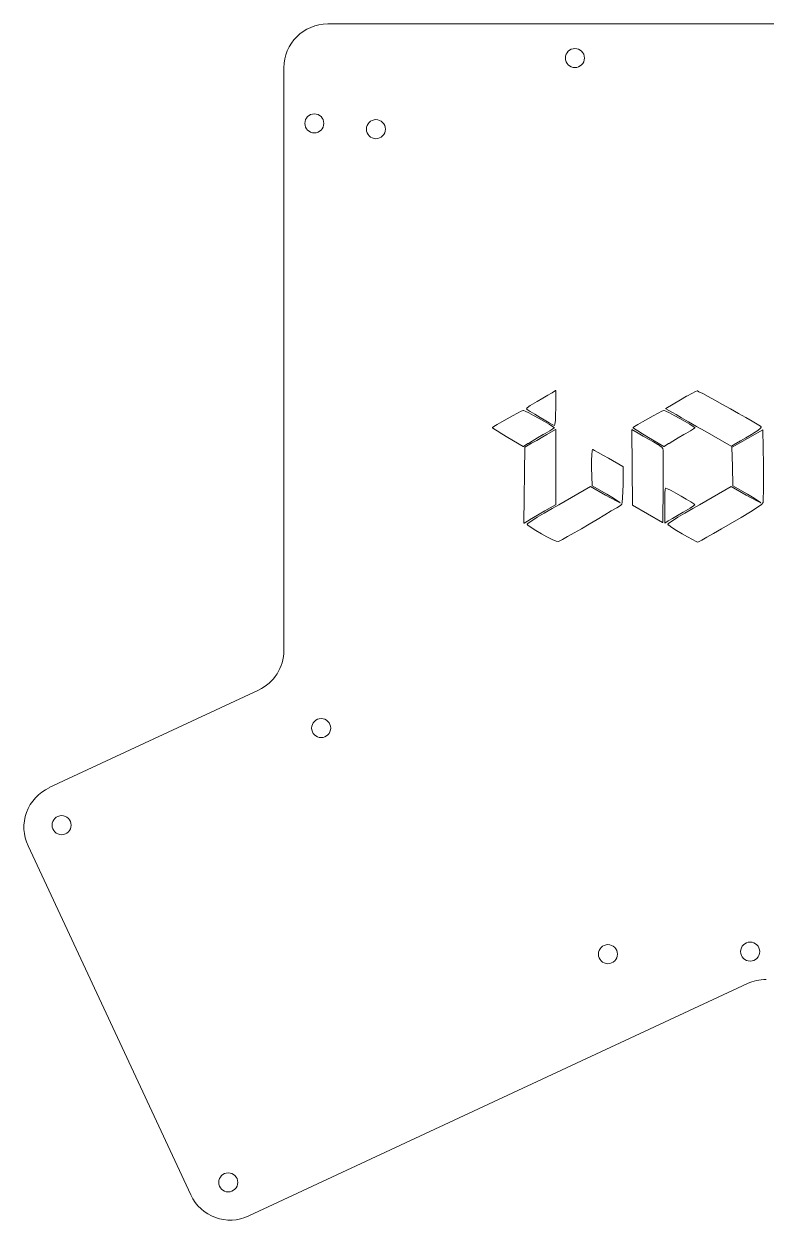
# Model space of a CAD drawing. Header units: millimetres. Extents: x 0 to 203, y 0 to 191.
# Drawn here: x 0 to 118.4, y 0 to 190.9 of the extents above; entities that cross this region are included whole.
import ezdxf

# ---------------------------------------------------------------- set-up
doc = ezdxf.new("R2010")
doc.units = ezdxf.units.MM
doc.layers.add('Cut', color=7, linetype='Continuous', lineweight=0, true_color=0xde3535)
doc.layers.add('Engraving', color=7, linetype='Continuous', lineweight=0, true_color=0x3866dc)

msp = doc.modelspace()

# ---------------------------------------------------------------- linework, layer by layer
at = {"layer": 'Cut', "lineweight": 0}
for p, q in [((52.03, 190.94), (87.94, 190.94)), ((87.94, 190.94), (157.82, 190.94)), ((48.49, 190.94), (52.03, 190.94)), ((41.49, 90.95), (41.49, 179.74)), ((4.04, 69.03), (37.45, 84.6)), ((26.62, 4.04), (0.66, 59.72)), ((115.49, 37.75), (35.92, 0.66))]:
    msp.add_line(p, q, dxfattribs=at)
at = {"layer": 'Cut'}
msp.add_line((41.49, 179.74), (41.49, 183.94), dxfattribs=at)
at = {"layer": 'Cut', "lineweight": 0}
for centre in [(87.94, 185.5), (46.35, 175.07), (56.18, 174.14), (47.44, 78.54), (6.02, 63.04), (93.21, 42.45), (115.91, 42.85), (32.61, 6.02)]:
    msp.add_circle(centre, 1.52, dxfattribs=at)
for centre, start, end in [((48.49, 183.94), 90, 180), ((34.49, 90.95), 294.9981, 360), ((7, 62.68), 114.9981, 204.9998), ((118.45, 31.41), 89.9999, 114.9954), ((32.96, 7), 204.9998, 294.9954)]:
    msp.add_arc(centre, 7, start, end, dxfattribs=at)
at = {"layer": 'Engraving', "linetype": 'Continuous'}
for p, q in [((83.62, 131.67), (84.19, 132)), ((84.19, 132), (84.3, 132.07)), ((84.3, 132.07), (84.84, 132.42)), ((84.84, 132.42), (84.84, 132.42)), ((84.84, 132.42), (84.84, 132.42)), ((84.84, 132.42), (84.85, 132.42)), ((84.85, 132.42), (84.85, 132.42)), ((84.85, 132.42), (84.86, 132.42)), ((84.85, 132.42), (84.85, 132.42)), ((84.85, 132.42), (84.85, 132.42)), ((84.85, 132.42), (84.85, 132.42)), ((84.85, 132.42), (84.85, 132.42)), ((84.85, 132.42), (84.85, 132.42)), ((84.85, 132.42), (84.85, 132.42)), ((84.86, 132.42), (84.86, 132.42)), ((84.86, 132.42), (84.86, 132.42)), ((84.86, 132.42), (84.86, 132.42)), ((84.86, 132.42), (84.87, 132.41)), ((84.87, 132.41), (84.87, 132.41)), ((84.87, 132.41), (84.87, 132.41)), ((84.87, 132.41), (84.87, 132.41)), ((84.87, 132.41), (84.87, 132.41)), ((84.87, 132.41), (84.87, 132.41)), ((84.87, 132.41), (84.87, 132.41)), ((84.87, 132.41), (84.87, 132.41)), ((84.87, 132.41), (84.87, 132.4)), ((84.87, 132.4), (84.87, 132.4)), ((84.87, 132.4), (84.87, 132.4)), ((84.87, 132.4), (84.87, 132.4)), ((84.87, 132.4), (84.87, 129.62)), ((105.78, 131.5), (106.6, 131.96)), ((106.6, 131.96), (107.2, 132.26)), ((106.6, 131.96), (106.6, 131.96)), ((106.6, 131.96), (106.6, 131.96)), ((107.2, 132.26), (107.46, 132.35)), ((107.2, 132.26), (107.2, 132.26)), ((107.2, 132.26), (107.2, 132.26)), ((107.46, 132.35), (107.46, 132.36)), ((107.46, 132.36), (107.47, 132.36)), ((107.46, 132.35), (107.46, 132.35)), ((107.46, 132.35), (107.46, 132.35)), ((107.47, 132.36), (107.47, 132.36)), ((107.47, 132.36), (107.47, 132.35)), ((107.47, 132.36), (107.47, 132.36)), ((107.47, 132.35), (107.47, 132.35)), ((107.47, 132.35), (107.47, 132.35)), ((107.47, 132.35), (107.48, 132.35)), ((107.48, 132.35), (107.73, 132.24)), ((107.73, 132.24), (107.73, 132.24)), ((107.73, 132.24), (107.74, 132.24)), ((107.74, 132.24), (108.34, 131.93)), ((108.34, 131.93), (108.34, 131.93)), ((108.34, 131.93), (108.34, 131.93)), ((108.34, 131.93), (109.21, 131.46)), ((80.33, 129.68), (80.8, 130.01)), ((80.8, 130.01), (81.52, 130.46)), ((80.8, 130.01), (80.8, 130.01)), ((80.8, 130.01), (80.8, 130.01)), ((81.52, 130.46), (81.92, 130.69)), ((81.52, 130.46), (81.52, 130.46)), ((81.52, 130.46), (81.52, 130.46)), ((81.92, 130.69), (82.82, 131.2)), ((81.92, 130.69), (81.92, 130.69)), ((81.92, 130.69), (81.92, 130.69)), ((82.82, 131.2), (83.62, 131.67)), ((102.46, 129.55), (104.81, 130.95)), ((104.81, 130.95), (105.77, 131.5)), ((104.81, 130.95), (104.81, 130.95)), ((104.81, 130.95), (104.81, 130.95)), ((105.77, 131.5), (105.77, 131.5)), ((105.77, 131.5), (105.78, 131.5)), ((109.21, 131.46), (109.21, 131.46)), ((109.21, 131.46), (109.21, 131.46)), ((109.21, 131.46), (110.29, 130.87)), ((110.29, 130.87), (110.29, 130.87)), ((110.29, 130.87), (110.29, 130.87)), ((110.29, 130.87), (111.5, 130.2)), ((111.5, 130.2), (111.5, 130.2)), ((111.5, 130.2), (111.5, 130.2)), ((111.5, 130.2), (112.77, 129.49)), ((77.11, 127.9), (77.98, 128.39)), ((77.98, 128.39), (78.77, 128.81)), ((77.98, 128.39), (77.98, 128.39)), ((77.98, 128.39), (77.98, 128.39)), ((78.77, 128.81), (79.37, 129.12)), ((78.77, 128.81), (78.77, 128.81)), ((78.77, 128.81), (78.77, 128.81)), ((79.37, 129.12), (79.69, 129.26)), ((79.37, 129.12), (79.37, 129.12)), ((79.37, 129.12), (79.37, 129.12)), ((79.69, 129.26), (79.7, 129.26)), ((79.7, 129.26), (79.7, 129.26)), ((79.7, 129.26), (79.71, 129.26)), ((79.71, 129.26), (79.72, 129.26)), ((79.72, 129.26), (79.72, 129.26)), ((79.72, 129.26), (79.72, 129.26)), ((79.72, 129.26), (79.73, 129.26)), ((79.72, 129.26), (79.72, 129.26)), ((79.72, 129.26), (79.72, 129.26)), ((79.73, 129.26), (80, 129.15)), ((80, 129.15), (80, 129.15)), ((80, 129.15), (80, 129.15)), ((80, 129.15), (80.57, 128.86)), ((80.19, 129.49), (80.19, 129.5)), ((80.19, 129.5), (80.19, 129.5)), ((80.19, 129.5), (80.19, 129.5)), ((80.19, 129.5), (80.19, 129.5)), ((80.19, 129.5), (80.2, 129.5)), ((80.19, 129.48), (80.19, 129.49)), ((80.19, 129.49), (80.19, 129.49)), ((80.19, 129.49), (80.19, 129.49)), ((80.19, 129.49), (80.19, 129.49)), ((80.19, 129.49), (80.19, 129.49)), ((80.19, 129.49), (80.19, 129.49)), ((80.2, 129.48), (80.19, 129.48)), ((80.19, 129.48), (80.19, 129.48)), ((80.2, 129.51), (80.33, 129.67)), ((80.2, 129.5), (80.2, 129.51)), ((80.32, 129.38), (80.2, 129.48)), ((80.2, 129.48), (80.2, 129.48)), ((80.2, 129.48), (80.2, 129.48)), ((80.2, 129.48), (80.2, 129.48)), ((80.2, 129.48), (80.2, 129.48)), ((80.33, 129.38), (80.32, 129.38)), ((80.32, 129.38), (80.32, 129.38)), ((80.33, 129.67), (80.33, 129.68)), ((80.33, 129.67), (80.33, 129.67)), ((80.79, 129.08), (80.33, 129.38)), ((80.57, 128.86), (80.57, 128.86)), ((80.57, 128.86), (80.57, 128.86)), ((80.57, 128.86), (81.34, 128.45)), ((80.8, 129.08), (80.79, 129.08)), ((81.52, 128.64), (80.8, 129.08)), ((80.8, 129.08), (80.8, 129.08)), ((81.34, 128.45), (81.34, 128.45)), ((81.34, 128.45), (81.34, 128.45)), ((81.34, 128.45), (82.21, 127.97)), ((82.4, 128.11), (81.52, 128.64)), ((81.52, 128.64), (81.52, 128.64)), ((81.52, 128.64), (81.52, 128.64)), ((82.21, 127.97), (82.21, 127.97)), ((82.21, 127.97), (82.21, 127.97)), ((82.21, 127.97), (83.07, 127.48)), ((83.01, 127.75), (82.4, 128.11)), ((82.4, 128.11), (82.4, 128.11)), ((82.4, 128.11), (82.4, 128.11)), ((84.86, 128.54), (84.82, 127.66)), ((84.87, 129.62), (84.86, 128.54)), ((84.86, 128.54), (84.86, 128.54)), ((84.86, 128.54), (84.86, 128.54)), ((84.87, 129.62), (84.87, 129.62)), ((84.87, 129.62), (84.87, 129.62)), ((99.56, 127.9), (100.43, 128.39)), ((100.43, 128.39), (101.22, 128.81)), ((100.43, 128.39), (100.43, 128.39)), ((100.43, 128.39), (100.43, 128.39)), ((101.22, 128.81), (101.82, 129.12)), ((101.22, 128.81), (101.22, 128.81)), ((101.22, 128.81), (101.22, 128.81)), ((101.82, 129.12), (101.82, 129.12)), ((101.82, 129.12), (101.83, 129.12)), ((101.83, 129.12), (102.14, 129.26)), ((102.14, 129.26), (102.15, 129.26)), ((102.15, 129.26), (102.15, 129.26)), ((102.15, 129.26), (102.17, 129.26)), ((102.17, 129.26), (102.17, 129.26)), ((102.17, 129.26), (102.17, 129.26)), ((102.17, 129.26), (102.17, 129.26)), ((102.17, 129.26), (102.45, 129.15)), ((102.17, 129.26), (102.17, 129.26)), ((102.17, 129.26), (102.17, 129.26)), ((102.17, 129.26), (102.17, 129.26)), ((102.44, 129.53), (102.45, 129.54)), ((102.45, 129.53), (102.44, 129.53)), ((102.44, 129.53), (102.44, 129.53)), ((102.44, 129.53), (102.44, 129.53)), ((102.45, 129.54), (102.45, 129.55)), ((102.45, 129.55), (102.45, 129.55)), ((102.45, 129.55), (102.45, 129.55)), ((102.45, 129.55), (102.45, 129.55)), ((102.45, 129.55), (102.46, 129.55)), ((102.45, 129.54), (102.45, 129.54)), ((102.45, 129.54), (102.45, 129.54)), ((102.45, 129.54), (102.45, 129.54)), ((102.45, 129.54), (102.45, 129.54)), ((102.45, 129.52), (102.45, 129.53)), ((102.46, 129.51), (102.45, 129.52)), ((102.45, 129.52), (102.45, 129.52)), ((102.45, 129.52), (102.45, 129.52)), ((102.45, 129.52), (102.45, 129.52)), ((102.45, 129.52), (102.45, 129.52)), ((102.45, 129.52), (102.45, 129.52)), ((102.45, 129.52), (102.45, 129.52)), ((102.45, 129.52), (102.45, 129.52)), ((102.45, 129.15), (102.45, 129.15)), ((102.45, 129.15), (102.45, 129.15)), ((102.45, 129.15), (103.02, 128.86)), ((103.5, 128.91), (102.46, 129.51)), ((103.02, 128.86), (103.02, 128.86)), ((103.02, 128.86), (103.02, 128.86)), ((103.02, 128.86), (103.79, 128.45)), ((103.52, 128.89), (103.5, 128.91)), ((103.5, 128.91), (103.5, 128.91)), ((104.08, 128.57), (103.52, 128.89)), ((103.52, 128.89), (103.52, 128.89)), ((103.52, 128.89), (103.52, 128.89)), ((103.79, 128.45), (103.79, 128.45)), ((103.79, 128.45), (103.79, 128.45)), ((103.79, 128.45), (104.66, 127.97)), ((104.97, 128.06), (104.08, 128.57)), ((104.08, 128.57), (104.08, 128.57)), ((104.08, 128.57), (104.08, 128.57)), ((104.66, 127.97), (104.66, 127.97)), ((104.66, 127.97), (104.66, 127.97)), ((104.66, 127.97), (105.52, 127.48)), ((106.09, 127.42), (104.97, 128.06)), ((104.97, 128.06), (104.97, 128.06)), ((104.97, 128.06), (104.97, 128.06)), ((112.77, 129.49), (112.77, 129.49)), ((112.77, 129.49), (112.77, 129.49)), ((112.77, 129.49), (114.03, 128.77)), ((114.03, 128.77), (114.03, 128.77)), ((114.03, 128.77), (114.03, 128.77)), ((114.03, 128.77), (115.2, 128.1)), ((115.2, 128.1), (115.2, 128.1)), ((115.2, 128.1), (115.2, 128.1)), ((115.2, 128.1), (116.23, 127.51)), ((74.8, 126.49), (74.8, 126.5)), ((74.8, 126.5), (74.8, 126.5)), ((74.8, 126.5), (74.81, 126.5)), ((74.8, 126.48), (74.8, 126.49)), ((74.8, 126.49), (74.8, 126.49)), ((74.8, 126.49), (74.8, 126.49)), ((74.8, 126.49), (74.8, 126.49)), ((74.8, 126.49), (74.8, 126.49)), ((74.8, 126.49), (74.8, 126.49)), ((74.8, 126.49), (74.8, 126.49)), ((74.8, 126.47), (74.8, 126.48)), ((74.8, 126.48), (74.8, 126.48)), ((74.8, 126.48), (74.8, 126.48)), ((74.8, 126.48), (74.8, 126.48)), ((74.8, 126.48), (74.8, 126.48)), ((74.81, 126.47), (74.8, 126.47)), ((74.8, 126.47), (74.8, 126.47)), ((74.8, 126.47), (74.8, 126.47)), ((74.8, 126.47), (74.8, 126.47)), ((74.8, 126.47), (74.8, 126.47)), ((74.81, 126.5), (75, 126.66)), ((74.81, 126.5), (74.81, 126.5)), ((74.99, 126.32), (74.81, 126.47)), ((74.81, 126.47), (74.81, 126.47)), ((75, 126.32), (74.99, 126.32)), ((75, 126.66), (75.52, 126.98)), ((75, 126.66), (75, 126.66)), ((75, 126.66), (75, 126.66)), ((75.52, 125.98), (75, 126.32)), ((75, 126.32), (75, 126.32)), ((75.52, 126.98), (76.25, 127.41)), ((75.52, 126.98), (75.52, 126.98)), ((75.52, 126.98), (75.52, 126.98)), ((76.25, 127.41), (77.11, 127.9)), ((76.25, 127.41), (76.25, 127.41)), ((76.25, 127.41), (76.25, 127.41)), ((77.11, 127.9), (77.11, 127.9)), ((77.11, 127.9), (77.11, 127.9)), ((83.81, 127.29), (83.01, 127.75)), ((83.01, 127.75), (83.01, 127.75)), ((83.01, 127.75), (83.01, 127.75)), ((83.07, 127.48), (83.07, 127.48)), ((83.07, 127.48), (83.07, 127.48)), ((83.07, 127.48), (83.83, 127.03)), ((83.47, 125.41), (84.84, 126.19)), ((84.39, 126.97), (83.81, 127.29)), ((83.81, 127.29), (83.81, 127.29)), ((83.81, 127.29), (83.81, 127.29)), ((83.83, 127.03), (83.83, 127.03)), ((83.83, 127.03), (83.83, 127.03)), ((83.83, 127.03), (84.38, 126.69)), ((84.43, 126.32), (83.92, 125.99)), ((84.38, 126.69), (84.38, 126.69)), ((84.38, 126.69), (84.38, 126.69)), ((84.38, 126.69), (84.62, 126.51)), ((84.66, 126.85), (84.39, 126.97)), ((84.39, 126.97), (84.39, 126.97)), ((84.39, 126.97), (84.39, 126.97)), ((84.44, 126.32), (84.43, 126.32)), ((84.63, 126.47), (84.44, 126.32)), ((84.44, 126.32), (84.44, 126.32)), ((84.62, 126.51), (84.62, 126.51)), ((84.62, 126.51), (84.63, 126.51)), ((84.63, 126.51), (84.63, 126.51)), ((84.63, 126.51), (84.63, 126.51)), ((84.63, 126.51), (84.63, 126.51)), ((84.63, 126.51), (84.63, 126.51)), ((84.63, 126.51), (84.63, 126.5)), ((84.63, 126.5), (84.63, 126.49)), ((84.63, 126.49), (84.63, 126.49)), ((84.63, 126.49), (84.63, 126.49)), ((84.63, 126.49), (84.63, 126.49)), ((84.63, 126.49), (84.63, 126.49)), ((84.63, 126.49), (84.63, 126.48)), ((84.63, 126.48), (84.63, 126.48)), ((84.63, 126.48), (84.63, 126.48)), ((84.63, 126.48), (84.63, 126.48)), ((84.63, 126.48), (84.63, 126.48)), ((84.63, 126.48), (84.63, 126.48)), ((84.63, 126.48), (84.63, 126.48)), ((84.63, 126.48), (84.63, 126.47)), ((84.63, 126.47), (84.63, 126.47)), ((84.67, 126.85), (84.66, 126.85)), ((84.68, 126.85), (84.67, 126.85)), ((84.67, 126.85), (84.67, 126.85)), ((84.67, 126.85), (84.67, 126.85)), ((84.67, 126.85), (84.67, 126.85)), ((84.67, 126.85), (84.67, 126.85)), ((84.69, 126.86), (84.68, 126.85)), ((84.68, 126.85), (84.68, 126.85)), ((84.68, 126.85), (84.68, 126.85)), ((84.68, 126.85), (84.68, 126.85)), ((84.68, 126.85), (84.68, 126.85)), ((84.68, 126.85), (84.68, 126.85)), ((84.68, 126.85), (84.68, 126.85)), ((84.68, 126.85), (84.68, 126.85)), ((84.76, 127.06), (84.69, 126.86)), ((84.69, 126.86), (84.69, 126.86)), ((84.69, 126.86), (84.69, 126.86)), ((84.69, 126.86), (84.69, 126.86)), ((84.69, 126.86), (84.69, 126.86)), ((84.82, 127.65), (84.76, 127.07)), ((84.76, 127.07), (84.76, 127.07)), ((84.76, 127.07), (84.76, 127.06)), ((84.82, 127.66), (84.82, 127.66)), ((84.82, 127.66), (84.82, 127.65)), ((84.84, 126.19), (84.85, 126.19)), ((84.85, 126.19), (84.85, 126.19)), ((84.85, 126.19), (84.85, 126.19)), ((84.85, 126.19), (84.85, 126.19)), ((84.85, 126.19), (84.85, 126.19)), ((84.85, 126.19), (84.85, 126.19)), ((84.85, 126.19), (84.85, 126.19)), ((84.85, 126.19), (84.85, 126.19)), ((84.85, 126.19), (84.86, 126.19)), ((84.86, 126.19), (84.86, 126.19)), ((84.86, 126.19), (84.86, 126.19)), ((84.86, 126.19), (84.86, 126.19)), ((84.86, 126.19), (84.87, 126.18)), ((84.87, 126.18), (84.87, 126.18)), ((84.87, 126.18), (84.87, 126.18)), ((84.87, 126.18), (84.87, 126.18)), ((84.87, 126.18), (84.87, 126.18)), ((84.87, 126.18), (84.87, 126.18)), ((84.87, 126.18), (84.87, 126.18)), ((84.87, 126.18), (84.87, 126.18)), ((84.87, 126.18), (84.87, 126.17)), ((84.87, 126.17), (84.87, 126.17)), ((84.87, 126.17), (84.87, 114.21)), ((97, 126.18), (97, 126.19)), ((97, 126.19), (97, 126.19)), ((97, 126.19), (97, 126.19)), ((97, 126.19), (97, 126.19)), ((97, 126.19), (97.01, 126.19)), ((97.13, 114.14), (97, 126.18)), ((97, 126.18), (97, 126.18)), ((97, 126.18), (97, 126.18)), ((97.01, 126.19), (97.01, 126.2)), ((97.01, 126.2), (97.01, 126.2)), ((97.01, 126.2), (97.01, 126.2)), ((97.01, 126.2), (97.01, 126.2)), ((97.01, 126.2), (97.02, 126.2)), ((97.02, 126.2), (97.02, 126.2)), ((97.02, 126.2), (97.02, 126.2)), ((97.02, 126.2), (97.02, 126.2)), ((97.02, 126.2), (97.02, 126.2)), ((97.02, 126.2), (97.02, 126.2)), ((97.02, 126.2), (97.02, 126.2)), ((97.02, 126.2), (97.02, 126.2)), ((97.02, 126.2), (97.03, 126.2)), ((97.03, 126.2), (97.03, 126.2)), ((97.03, 126.2), (97.03, 126.2)), ((97.03, 126.2), (97.04, 126.2)), ((97.03, 126.2), (97.03, 126.2)), ((97.04, 126.2), (97.04, 126.2)), ((97.04, 126.2), (97.04, 126.2)), ((97.04, 126.2), (98.05, 125.61)), ((97.25, 126.49), (97.26, 126.5)), ((97.25, 126.48), (97.25, 126.49)), ((97.25, 126.49), (97.25, 126.49)), ((97.25, 126.49), (97.25, 126.49)), ((97.25, 126.49), (97.25, 126.49)), ((97.25, 126.49), (97.25, 126.49)), ((97.25, 126.49), (97.25, 126.49)), ((97.25, 126.49), (97.25, 126.49)), ((97.25, 126.47), (97.25, 126.48)), ((97.25, 126.48), (97.25, 126.48)), ((97.25, 126.48), (97.25, 126.48)), ((97.25, 126.48), (97.25, 126.48)), ((97.25, 126.48), (97.25, 126.48)), ((97.26, 126.47), (97.25, 126.47)), ((97.25, 126.47), (97.25, 126.47)), ((97.25, 126.47), (97.25, 126.47)), ((97.26, 126.5), (97.45, 126.66)), ((97.26, 126.5), (97.26, 126.5)), ((97.26, 126.5), (97.26, 126.5)), ((97.26, 126.5), (97.26, 126.5)), ((97.45, 126.32), (97.26, 126.47)), ((97.26, 126.47), (97.26, 126.47)), ((97.26, 126.47), (97.26, 126.47)), ((97.26, 126.47), (97.26, 126.47)), ((97.45, 126.66), (97.46, 126.66)), ((97.97, 125.98), (97.45, 126.32)), ((97.45, 126.32), (97.45, 126.32)), ((97.45, 126.32), (97.45, 126.32)), ((97.46, 126.66), (97.97, 126.98)), ((97.46, 126.66), (97.46, 126.66)), ((97.97, 126.98), (98.7, 127.41)), ((97.97, 126.98), (97.97, 126.98)), ((97.97, 126.98), (97.97, 126.98)), ((98.7, 127.41), (99.56, 127.9)), ((98.7, 127.41), (98.7, 127.41)), ((98.7, 127.41), (98.7, 127.41)), ((99.56, 127.9), (99.56, 127.9)), ((99.56, 127.9), (99.56, 127.9)), ((105.52, 127.48), (105.52, 127.48)), ((105.52, 127.48), (105.52, 127.48)), ((105.52, 127.48), (106.28, 127.03)), ((107.37, 126.68), (106.09, 127.42)), ((106.09, 127.42), (106.09, 127.42)), ((106.09, 127.42), (106.09, 127.42)), ((106.28, 127.03), (106.28, 127.03)), ((106.28, 127.03), (106.28, 127.03)), ((106.28, 127.03), (106.83, 126.69)), ((106.88, 126.32), (106.37, 125.99)), ((106.83, 126.69), (106.83, 126.69)), ((106.83, 126.69), (106.83, 126.69)), ((106.83, 126.69), (107.07, 126.51)), ((106.89, 126.32), (106.88, 126.32)), ((106.88, 126.32), (106.88, 126.32)), ((107.08, 126.47), (106.89, 126.32)), ((107.07, 126.51), (107.07, 126.51)), ((107.07, 126.51), (107.08, 126.51)), ((107.08, 126.51), (107.08, 126.51)), ((107.08, 126.51), (107.08, 126.51)), ((107.08, 126.51), (107.08, 126.51)), ((107.08, 126.51), (107.08, 126.51)), ((107.08, 126.51), (107.08, 126.5)), ((107.08, 126.5), (107.08, 126.49)), ((107.08, 126.49), (107.09, 126.49)), ((107.09, 126.48), (107.08, 126.48)), ((107.08, 126.48), (107.08, 126.48)), ((107.08, 126.48), (107.08, 126.48)), ((107.08, 126.48), (107.08, 126.48)), ((107.08, 126.48), (107.08, 126.47)), ((107.08, 126.47), (107.08, 126.47)), ((107.09, 126.49), (107.09, 126.49)), ((107.09, 126.49), (107.09, 126.49)), ((107.09, 126.49), (107.09, 126.49)), ((107.09, 126.49), (107.09, 126.48)), ((107.09, 126.48), (107.09, 126.48)), ((107.09, 126.48), (107.09, 126.48)), ((108.72, 125.91), (107.37, 126.68)), ((107.37, 126.68), (107.37, 126.68)), ((115.47, 124.77), (117.92, 126.13)), ((116.23, 127.51), (116.23, 127.51)), ((116.23, 127.51), (116.23, 127.51)), ((116.23, 127.51), (117.03, 127.03)), ((117.14, 126.04), (116.45, 125.59)), ((117.03, 127.03), (117.03, 127.03)), ((117.03, 127.03), (117.03, 127.03)), ((117.03, 127.03), (117.54, 126.71)), ((117.57, 126.39), (117.14, 126.04)), ((117.14, 126.04), (117.14, 126.04)), ((117.14, 126.04), (117.14, 126.04)), ((117.54, 126.71), (117.54, 126.71)), ((117.54, 126.71), (117.54, 126.71)), ((117.54, 126.71), (117.67, 126.62)), ((117.58, 126.4), (117.57, 126.39)), ((117.57, 126.39), (117.57, 126.39)), ((117.57, 126.39), (117.57, 126.39)), ((117.67, 126.59), (117.58, 126.4)), ((117.58, 126.4), (117.58, 126.4)), ((117.58, 126.4), (117.58, 126.4)), ((117.58, 126.4), (117.58, 126.4)), ((117.67, 126.62), (117.67, 126.62)), ((117.67, 126.62), (117.67, 126.62)), ((117.67, 126.62), (117.67, 126.61)), ((117.67, 126.61), (117.67, 126.61)), ((117.67, 126.61), (117.67, 126.61)), ((117.67, 126.61), (117.67, 126.61)), ((117.67, 126.61), (117.68, 126.61)), ((117.68, 126.59), (117.67, 126.59)), ((117.67, 126.59), (117.67, 126.59)), ((117.67, 126.59), (117.67, 126.59)), ((117.68, 126.61), (117.68, 126.6)), ((117.68, 126.6), (117.68, 126.6)), ((117.68, 126.6), (117.68, 126.6)), ((117.68, 126.6), (117.68, 126.6)), ((117.68, 126.6), (117.68, 126.6)), ((117.68, 126.6), (117.68, 126.6)), ((117.68, 126.6), (117.68, 126.6)), ((117.68, 126.6), (117.68, 126.59)), ((117.92, 126.13), (117.92, 126.13)), ((117.92, 126.13), (117.93, 126.13)), ((117.93, 126.13), (117.94, 126.13)), ((117.93, 126.13), (117.93, 126.13)), ((117.93, 126.13), (117.93, 126.13)), ((117.93, 126.13), (117.93, 126.13)), ((117.94, 126.13), (117.94, 126.13)), ((117.94, 126.13), (117.94, 126.13)), ((117.94, 126.13), (117.94, 126.13)), ((117.94, 126.13), (117.94, 126.13)), ((117.94, 126.13), (117.94, 126.13)), ((117.94, 126.13), (117.94, 126.13)), ((117.94, 126.13), (117.94, 126.13)), ((117.94, 126.13), (117.95, 126.13)), ((117.95, 126.13), (117.95, 126.13)), ((117.95, 126.13), (117.95, 126.13)), ((117.95, 126.13), (117.95, 126.12)), ((117.95, 126.12), (117.95, 126.12)), ((117.95, 126.12), (117.95, 126.12)), ((117.95, 126.12), (117.95, 126.12)), ((117.95, 126.12), (117.95, 126.12)), ((117.95, 126.12), (117.95, 126.11)), ((117.95, 126.11), (118.02, 120.57)), ((76.3, 125.5), (75.52, 125.98)), ((75.52, 125.98), (75.52, 125.98)), ((75.52, 125.98), (75.52, 125.98)), ((77.25, 124.94), (76.3, 125.5)), ((76.3, 125.5), (76.3, 125.5)), ((76.3, 125.5), (76.3, 125.5)), ((79.69, 123.51), (77.25, 124.94)), ((77.25, 124.94), (77.25, 124.94)), ((77.25, 124.94), (77.25, 124.94)), ((81.13, 124.36), (80.52, 123.99)), ((81.02, 124), (81.84, 124.47)), ((81.98, 124.85), (81.13, 124.36)), ((81.84, 124.47), (82.81, 125.03)), ((81.84, 124.47), (81.84, 124.47)), ((81.84, 124.47), (81.84, 124.47)), ((82.89, 125.38), (81.98, 124.85)), ((81.98, 124.85), (81.98, 124.85)), ((82.81, 125.03), (83.47, 125.41)), ((82.81, 125.03), (82.81, 125.03)), ((82.81, 125.03), (82.81, 125.03)), ((83.19, 125.55), (82.89, 125.38)), ((82.89, 125.38), (82.89, 125.38)), ((82.89, 125.38), (82.89, 125.38)), ((83.92, 125.99), (83.19, 125.55)), ((83.19, 125.55), (83.19, 125.55)), ((83.19, 125.55), (83.19, 125.55)), ((83.47, 125.41), (83.47, 125.41)), ((83.47, 125.41), (83.47, 125.41)), ((83.92, 125.99), (83.92, 125.99)), ((83.92, 125.99), (83.92, 125.99)), ((98.75, 125.5), (97.97, 125.98)), ((97.97, 125.98), (97.97, 125.98)), ((97.97, 125.98), (97.97, 125.98)), ((98.05, 125.61), (98.84, 125.16)), ((99.7, 124.94), (98.75, 125.5)), ((98.75, 125.5), (98.75, 125.5)), ((98.75, 125.5), (98.75, 125.5)), ((98.84, 125.16), (99.79, 124.62)), ((102.14, 123.51), (99.7, 124.94)), ((99.7, 124.94), (99.7, 124.94)), ((99.7, 124.94), (99.7, 124.94)), ((99.79, 124.62), (99.79, 124.62)), ((99.79, 124.62), (100.47, 124.24)), ((100.47, 124.24), (100.47, 124.24)), ((100.47, 124.24), (100.47, 124.24)), ((100.47, 124.24), (101.19, 123.8)), ((103.59, 124.36), (102.97, 123.99)), ((104.43, 124.85), (103.59, 124.36)), ((105.34, 125.38), (104.43, 124.85)), ((104.43, 124.85), (104.43, 124.85)), ((105.64, 125.55), (105.34, 125.38)), ((105.34, 125.38), (105.34, 125.38)), ((105.34, 125.38), (105.34, 125.38)), ((106.37, 125.99), (105.64, 125.55)), ((105.64, 125.55), (105.64, 125.55)), ((105.64, 125.55), (105.64, 125.55)), ((106.37, 125.99), (106.37, 125.99)), ((106.37, 125.99), (106.37, 125.99)), ((112.9, 123.52), (108.72, 125.91)), ((108.72, 125.91), (108.72, 125.91)), ((113.02, 123.4), (115.47, 124.77)), ((114.36, 124.37), (113.73, 124.01)), ((115.2, 124.86), (114.36, 124.37)), ((114.36, 124.37), (114.36, 124.37)), ((116.12, 125.39), (115.2, 124.86)), ((115.2, 124.86), (115.2, 124.86)), ((115.47, 124.77), (115.47, 124.77)), ((116.44, 125.59), (116.12, 125.39)), ((116.12, 125.39), (116.12, 125.39)), ((116.12, 125.39), (116.12, 125.39)), ((116.45, 125.59), (116.44, 125.59)), ((116.44, 125.59), (116.44, 125.59)), ((79.7, 123.51), (79.69, 123.51)), ((79.69, 123.51), (79.69, 123.51)), ((79.69, 123.51), (79.69, 123.51)), ((79.69, 123.51), (79.69, 123.51)), ((79.69, 123.51), (79.69, 123.51)), ((79.69, 123.51), (79.69, 123.51)), ((79.69, 123.51), (79.69, 123.51)), ((79.71, 123.51), (79.7, 123.51)), ((79.7, 123.51), (79.7, 123.51)), ((79.7, 123.51), (79.7, 123.51)), ((79.7, 123.51), (79.7, 123.51)), ((79.7, 123.51), (79.7, 123.51)), ((80.43, 123.95), (79.71, 123.51)), ((79.71, 123.51), (79.71, 123.51)), ((79.71, 123.51), (79.71, 123.51)), ((79.81, 111.28), (79.93, 123.35)), ((79.93, 123.35), (79.93, 123.36)), ((79.93, 123.36), (79.94, 123.36)), ((79.94, 123.36), (79.94, 123.37)), ((79.94, 123.37), (79.94, 123.37)), ((79.94, 123.37), (79.94, 123.37)), ((79.94, 123.37), (79.94, 123.37)), ((79.94, 123.37), (79.95, 123.37)), ((79.94, 123.36), (79.94, 123.36)), ((79.94, 123.36), (79.94, 123.36)), ((79.94, 123.36), (79.94, 123.36)), ((79.95, 123.37), (81.02, 124)), ((80.52, 123.99), (80.43, 123.95)), ((81.02, 124), (81.02, 124)), ((81.02, 124), (81.02, 124)), ((90.63, 122.16), (90.67, 122.77)), ((90.67, 122.78), (90.74, 123)), ((90.67, 122.77), (90.67, 122.78)), ((90.67, 122.77), (90.67, 122.77)), ((90.74, 123), (90.74, 123.01)), ((90.74, 123.01), (90.74, 123.01)), ((90.74, 123.01), (90.75, 123.01)), ((90.74, 123), (90.74, 123)), ((90.74, 123), (90.74, 123)), ((90.74, 123), (90.74, 123)), ((90.75, 123.01), (90.75, 123.01)), ((90.75, 123.01), (90.75, 123.01)), ((90.75, 123.01), (90.75, 123.01)), ((90.75, 123.01), (90.75, 123.01)), ((90.75, 123.01), (90.76, 123.01)), ((90.76, 123.01), (90.76, 123.01)), ((90.76, 123.01), (90.76, 123.01)), ((90.76, 123.01), (90.76, 123.01)), ((90.76, 123.01), (90.76, 123.01)), ((90.76, 123.01), (90.77, 123.01)), ((90.77, 123.01), (90.77, 123.01)), ((90.77, 123.01), (90.77, 123.01)), ((90.77, 123.01), (90.77, 123.01)), ((90.77, 123.01), (90.78, 123.01)), ((90.77, 123.01), (90.77, 123.01)), ((90.78, 123.01), (91.06, 122.87)), ((91.06, 122.87), (91.06, 122.86)), ((91.06, 122.86), (91.06, 122.86)), ((91.06, 122.86), (91.65, 122.53)), ((91.65, 122.53), (91.66, 122.53)), ((91.66, 122.53), (91.66, 122.53)), ((91.66, 122.53), (92.48, 122.07)), ((101.19, 123.8), (101.19, 123.8)), ((101.19, 123.8), (101.2, 123.8)), ((101.2, 123.8), (101.73, 123.42)), ((101.73, 123.42), (101.74, 123.42)), ((101.74, 123.42), (101.74, 123.42)), ((101.74, 123.42), (101.97, 123.18)), ((101.97, 123.18), (101.97, 123.18)), ((101.97, 123.18), (101.97, 123.18)), ((101.97, 123.18), (101.97, 123.18)), ((101.97, 123.18), (101.97, 123.18)), ((101.97, 123.18), (101.97, 123.17)), ((101.97, 123.17), (101.97, 123.17)), ((101.97, 123.17), (102, 122.87)), ((102, 122.87), (102, 122.86)), ((102, 122.86), (102, 122.86)), ((102, 122.86), (102.02, 122.15)), ((102.15, 123.51), (102.14, 123.51)), ((102.14, 123.51), (102.14, 123.51)), ((102.14, 123.51), (102.14, 123.51)), ((102.14, 123.51), (102.14, 123.51)), ((102.14, 123.51), (102.14, 123.51)), ((102.14, 123.51), (102.14, 123.51)), ((102.14, 123.51), (102.14, 123.51)), ((102.16, 123.51), (102.15, 123.51)), ((102.15, 123.51), (102.15, 123.51)), ((102.15, 123.51), (102.15, 123.51)), ((102.15, 123.51), (102.15, 123.51)), ((102.88, 123.95), (102.16, 123.51)), ((102.16, 123.51), (102.16, 123.51)), ((102.16, 123.51), (102.16, 123.51)), ((102.16, 123.51), (102.16, 123.51)), ((102.97, 123.99), (102.88, 123.95)), ((112.91, 123.52), (112.9, 123.52)), ((112.9, 123.52), (112.9, 123.52)), ((112.9, 123.52), (112.9, 123.52)), ((112.9, 123.52), (112.9, 123.52)), ((112.92, 123.52), (112.91, 123.52)), ((112.91, 123.52), (112.91, 123.52)), ((112.91, 123.52), (112.91, 123.52)), ((112.91, 123.52), (112.91, 123.52)), ((112.91, 123.52), (112.91, 123.52)), ((112.91, 123.52), (112.91, 123.52)), ((112.91, 123.52), (112.91, 123.52)), ((113.64, 123.95), (112.92, 123.52)), ((112.92, 123.52), (112.92, 123.52)), ((112.92, 123.52), (112.92, 123.52)), ((112.92, 123.52), (112.92, 123.52)), ((113.01, 123.39), (113.01, 123.4)), ((113.01, 123.4), (113.02, 123.4)), ((113.07, 120.31), (113.01, 123.39)), ((113.01, 123.39), (113.01, 123.39)), ((113.01, 123.39), (113.01, 123.39)), ((113.01, 123.39), (113.01, 123.39)), ((113.01, 123.39), (113.01, 123.39)), ((113.01, 123.39), (113.01, 123.39)), ((113.01, 123.39), (113.01, 123.39)), ((113.02, 123.4), (113.02, 123.4)), ((113.02, 123.4), (113.02, 123.4)), ((113.02, 123.4), (113.02, 123.4)), ((113.02, 123.4), (113.02, 123.4)), ((113.02, 123.4), (113.02, 123.4)), ((113.02, 123.4), (113.02, 123.4)), ((113.73, 124.01), (113.64, 123.95)), ((90.6, 121.26), (90.63, 122.16)), ((90.61, 120.15), (90.6, 121.26)), ((90.6, 121.26), (90.6, 121.26)), ((90.6, 121.26), (90.6, 121.26)), ((90.63, 122.16), (90.63, 122.16)), ((90.63, 122.16), (90.63, 122.16)), ((92.48, 122.07), (92.48, 122.07)), ((92.48, 122.07), (92.48, 122.07)), ((92.48, 122.07), (93.3, 121.61)), ((93.3, 121.61), (93.3, 121.61)), ((93.3, 121.61), (93.3, 121.61)), ((93.3, 121.61), (95.61, 120.3)), ((95.61, 120.3), (95.61, 120.3)), ((95.61, 120.3), (95.61, 120.3)), ((95.61, 120.3), (95.61, 120.3)), ((95.61, 120.3), (95.61, 120.3)), ((95.61, 120.3), (95.61, 120.3)), ((95.61, 120.3), (95.61, 120.3)), ((95.61, 120.3), (95.62, 120.29)), ((102.02, 122.15), (102.02, 122.15)), ((102.02, 122.15), (102.02, 122.15)), ((102.02, 122.15), (102.03, 121.1)), ((102.03, 121.1), (102.03, 121.1)), ((102.03, 121.1), (102.03, 121.1)), ((102.03, 121.1), (102.03, 119.77)), ((113.13, 117.24), (113.07, 120.31)), ((118.02, 120.57), (118.02, 120.57)), ((118.02, 120.57), (118.02, 120.57)), ((118.02, 120.57), (118.03, 118.97)), ((90.68, 117.24), (90.61, 120.15)), ((90.61, 120.15), (90.61, 120.15)), ((90.61, 120.15), (90.61, 120.15)), ((95.62, 120.29), (95.62, 120.29)), ((95.62, 120.29), (95.62, 120.29)), ((95.62, 120.29), (95.62, 120.29)), ((95.62, 120.29), (95.62, 120.29)), ((95.62, 120.29), (95.62, 120.28)), ((95.62, 120.28), (95.62, 120.28)), ((95.62, 120.28), (95.62, 120.28)), ((95.62, 120.28), (95.62, 117.42)), ((102.03, 119.77), (102.03, 119.77)), ((102.03, 119.77), (102.03, 119.77)), ((102.03, 119.77), (102.03, 118.25)), ((118.03, 118.97), (118.03, 118.97)), ((118.03, 118.97), (118.03, 118.97)), ((118.03, 118.97), (118.04, 117.5)), ((85.35, 114.2), (90.41, 117.09)), ((90.41, 117.09), (90.41, 117.09)), ((90.41, 117.09), (90.41, 117.09)), ((90.41, 117.09), (90.41, 117.09)), ((90.41, 117.09), (90.41, 117.09)), ((90.41, 117.09), (90.41, 117.09)), ((90.41, 117.09), (90.42, 117.09)), ((90.42, 117.09), (90.42, 117.09)), ((90.42, 117.09), (90.42, 117.09)), ((90.42, 117.09), (90.42, 117.09)), ((90.42, 117.09), (90.43, 117.09)), ((90.43, 117.09), (92.8, 115.74)), ((90.68, 117.23), (90.68, 117.24)), ((90.69, 117.23), (90.68, 117.23)), ((90.69, 117.22), (90.69, 117.23)), ((90.69, 117.23), (90.69, 117.23)), ((90.69, 117.23), (90.69, 117.23)), ((90.69, 117.23), (90.69, 117.23)), ((93.01, 115.89), (90.69, 117.22)), ((90.69, 117.22), (90.69, 117.22)), ((90.69, 117.22), (90.69, 117.22)), ((90.69, 117.22), (90.69, 117.22)), ((90.69, 117.22), (90.69, 117.22)), ((95.62, 117.42), (95.6, 116.28)), ((95.62, 117.42), (95.62, 117.42)), ((95.62, 117.42), (95.62, 117.42)), ((102.01, 117.14), (101.95, 111.38)), ((102.03, 118.25), (102.01, 117.14)), ((102.01, 117.14), (102.01, 117.14)), ((102.01, 117.14), (102.01, 117.14)), ((102.03, 118.25), (102.03, 118.25)), ((102.03, 118.25), (102.03, 118.25)), ((102.31, 116.02), (102.36, 116.61)), ((102.36, 116.62), (102.41, 116.82)), ((102.36, 116.61), (102.36, 116.62)), ((102.36, 116.62), (102.36, 116.62)), ((102.41, 116.83), (102.41, 116.84)), ((102.41, 116.84), (102.41, 116.84)), ((102.41, 116.84), (102.41, 116.84)), ((102.41, 116.84), (102.42, 116.84)), ((102.41, 116.82), (102.41, 116.83)), ((102.41, 116.83), (102.41, 116.83)), ((102.41, 116.83), (102.41, 116.83)), ((102.41, 116.83), (102.41, 116.83)), ((102.41, 116.83), (102.41, 116.83)), ((102.42, 116.84), (102.42, 116.84)), ((102.42, 116.84), (102.42, 116.84)), ((102.42, 116.84), (102.42, 116.84)), ((102.42, 116.84), (102.43, 116.84)), ((102.43, 116.84), (102.43, 116.84)), ((102.43, 116.84), (102.43, 116.84)), ((102.43, 116.84), (102.44, 116.84)), ((102.43, 116.84), (102.43, 116.84)), ((102.43, 116.84), (102.43, 116.84)), ((102.44, 116.84), (102.71, 116.73)), ((102.71, 116.73), (102.71, 116.73)), ((102.71, 116.73), (102.71, 116.73)), ((102.71, 116.73), (103.28, 116.44)), ((107.81, 114.2), (112.86, 117.09)), ((112.86, 117.09), (112.86, 117.09)), ((112.86, 117.09), (112.86, 117.09)), ((112.86, 117.09), (112.86, 117.09)), ((112.86, 117.09), (112.86, 117.09)), ((112.86, 117.09), (112.87, 117.09)), ((112.87, 117.09), (112.87, 117.09)), ((112.87, 117.09), (112.87, 117.09)), ((112.87, 117.09), (112.87, 117.09)), ((112.87, 117.09), (112.88, 117.09)), ((112.88, 117.09), (112.88, 117.09)), ((112.88, 117.09), (115.25, 115.74)), ((113.13, 117.23), (113.13, 117.24)), ((113.14, 117.23), (113.13, 117.23)), ((113.13, 117.23), (113.13, 117.23)), ((113.13, 117.23), (113.13, 117.23)), ((113.13, 117.23), (113.13, 117.23)), ((113.14, 117.22), (113.14, 117.23)), ((113.15, 117.22), (113.14, 117.22)), ((113.14, 117.22), (113.14, 117.22)), ((113.14, 117.22), (113.14, 117.22)), ((113.14, 117.22), (113.14, 117.22)), ((115.46, 115.89), (113.15, 117.22)), ((118.04, 117.5), (118.03, 116.25)), ((118.04, 117.5), (118.04, 117.5)), ((118.04, 117.5), (118.04, 117.5)), ((92.8, 115.74), (93.74, 115.22)), ((93.84, 115.4), (93.01, 115.89)), ((93.74, 115.22), (94.52, 114.81)), ((94.59, 114.94), (93.84, 115.4)), ((94.52, 114.81), (95.06, 114.56)), ((95.08, 114.61), (94.59, 114.94)), ((95.17, 114.52), (95.08, 114.61)), ((95.5, 114.6), (95.44, 114.28)), ((95.56, 115.31), (95.5, 114.61)), ((95.5, 114.61), (95.5, 114.6)), ((95.5, 114.6), (95.5, 114.6)), ((95.6, 116.28), (95.56, 115.31)), ((95.56, 115.31), (95.56, 115.31)), ((95.56, 115.31), (95.56, 115.31)), ((95.6, 116.28), (95.6, 116.28)), ((95.6, 116.28), (95.6, 116.28)), ((102.27, 114.04), (102.28, 115.13)), ((102.28, 115.13), (102.31, 116.02)), ((102.28, 115.13), (102.28, 115.13)), ((102.28, 115.13), (102.28, 115.13)), ((102.31, 116.02), (102.31, 116.02)), ((102.31, 116.02), (102.31, 116.02)), ((103.28, 116.44), (103.28, 116.44)), ((103.28, 116.44), (103.28, 116.44)), ((103.28, 116.44), (104.04, 116.02)), ((104.04, 116.02), (104.04, 116.02)), ((104.04, 116.02), (104.04, 116.02)), ((104.04, 116.02), (104.88, 115.55)), ((104.88, 115.55), (104.88, 115.55)), ((104.88, 115.55), (104.88, 115.55)), ((104.88, 115.55), (105.71, 115.07)), ((105.71, 115.07), (105.71, 115.07)), ((105.71, 115.07), (105.71, 115.07)), ((105.71, 115.07), (106.42, 114.64)), ((106.42, 114.64), (106.42, 114.64)), ((106.42, 114.64), (106.42, 114.64)), ((106.42, 114.64), (106.91, 114.33)), ((115.25, 115.74), (115.25, 115.74)), ((115.25, 115.74), (116.19, 115.22)), ((116.29, 115.4), (115.46, 115.89)), ((116.19, 115.22), (116.98, 114.81)), ((117.04, 114.94), (116.29, 115.4)), ((116.98, 114.81), (117.51, 114.56)), ((117.53, 114.61), (117.04, 114.94)), ((117.63, 114.52), (117.53, 114.61)), ((117.98, 114.69), (117.97, 114.55)), ((118.01, 115.29), (117.98, 114.69)), ((117.98, 114.69), (117.98, 114.69)), ((117.98, 114.69), (117.98, 114.69)), ((118.03, 116.25), (118.01, 115.29)), ((118.01, 115.29), (118.01, 115.29)), ((118.01, 115.29), (118.01, 115.29)), ((118.03, 116.25), (118.03, 116.25)), ((118.03, 116.25), (118.03, 116.25)), ((82.21, 112.66), (81.35, 112.16)), ((81.92, 112.18), (83.03, 112.84)), ((83.13, 113.2), (82.21, 112.66)), ((83.03, 112.84), (84.33, 113.6)), ((83.03, 112.84), (83.03, 112.84)), ((83.03, 112.84), (83.03, 112.84)), ((84.86, 114.19), (83.13, 113.2)), ((83.13, 113.2), (83.13, 113.2)), ((84.33, 113.6), (85.35, 114.2)), ((84.33, 113.6), (84.33, 113.6)), ((84.33, 113.6), (84.33, 113.6)), ((84.87, 114.2), (84.86, 114.2)), ((84.86, 114.2), (84.86, 114.19)), ((84.87, 114.21), (84.87, 114.2)), ((84.87, 114.21), (84.87, 114.21)), ((84.87, 114.2), (84.87, 114.2)), ((84.87, 114.2), (84.87, 114.2)), ((84.87, 114.2), (84.87, 114.2)), ((84.87, 114.2), (84.87, 114.2)), ((84.87, 114.2), (84.87, 114.2)), ((84.87, 114.2), (84.87, 114.2)), ((85.35, 114.2), (85.35, 114.2)), ((85.35, 114.2), (85.35, 114.2)), ((93.75, 113.2), (92.69, 112.56)), ((94.61, 113.72), (93.75, 113.2)), ((93.75, 113.2), (93.75, 113.2)), ((93.75, 113.2), (93.75, 113.2)), ((95.19, 114.09), (94.61, 113.72)), ((94.61, 113.72), (94.61, 113.72)), ((94.61, 113.72), (94.61, 113.72)), ((95.06, 114.56), (95.17, 114.52)), ((95.43, 114.27), (95.19, 114.09)), ((95.19, 114.09), (95.19, 114.09)), ((95.19, 114.09), (95.19, 114.09)), ((95.44, 114.28), (95.43, 114.27)), ((95.43, 114.27), (95.43, 114.27)), ((95.43, 114.27), (95.43, 114.27)), ((95.43, 114.27), (95.43, 114.27)), ((95.43, 114.27), (95.43, 114.27)), ((95.43, 114.27), (95.43, 114.27)), ((95.43, 114.27), (95.43, 114.27)), ((95.44, 114.28), (95.44, 114.28)), ((95.44, 114.28), (95.44, 114.28)), ((95.44, 114.28), (95.44, 114.28)), ((97.13, 114.13), (97.13, 114.14)), ((97.13, 114.14), (97.13, 114.14)), ((97.14, 114.13), (97.13, 114.13)), ((97.13, 114.13), (97.13, 114.13)), ((97.13, 114.13), (97.13, 114.13)), ((97.13, 114.13), (97.13, 114.13)), ((97.13, 114.13), (97.13, 114.13)), ((97.13, 114.13), (97.13, 114.13)), ((97.14, 114.12), (97.14, 114.13)), ((99.53, 112.74), (97.14, 114.12)), ((97.14, 114.12), (97.14, 114.12)), ((101.92, 111.36), (99.53, 112.74)), ((102.27, 111.27), (102.27, 114.04)), ((102.27, 114.04), (102.27, 114.04)), ((102.27, 114.04), (102.27, 114.04)), ((105.22, 112.98), (104.32, 112.47)), ((104.37, 112.18), (105.48, 112.84)), ((105.61, 113.21), (105.22, 112.98)), ((105.22, 112.98), (105.22, 112.98)), ((105.22, 112.98), (105.22, 112.98)), ((105.48, 112.84), (106.78, 113.6)), ((105.48, 112.84), (105.48, 112.84)), ((105.48, 112.84), (105.48, 112.84)), ((106.36, 113.66), (105.61, 113.21)), ((105.61, 113.21), (105.61, 113.21)), ((105.61, 113.21), (105.61, 113.21)), ((106.88, 113.99), (106.36, 113.66)), ((106.36, 113.66), (106.36, 113.66)), ((106.36, 113.66), (106.36, 113.66)), ((106.78, 113.6), (107.81, 114.2)), ((106.78, 113.6), (106.78, 113.6)), ((106.78, 113.6), (106.78, 113.6)), ((107.07, 114.16), (106.88, 114)), ((106.88, 114), (106.88, 113.99)), ((106.88, 113.99), (106.88, 113.99)), ((106.91, 114.33), (106.91, 114.33)), ((106.91, 114.33), (106.91, 114.33)), ((106.91, 114.33), (107.07, 114.2)), ((107.07, 114.2), (107.07, 114.19)), ((107.07, 114.19), (107.08, 114.19)), ((107.08, 114.17), (107.07, 114.17)), ((107.07, 114.17), (107.07, 114.16)), ((107.08, 114.19), (107.08, 114.19)), ((107.08, 114.19), (107.08, 114.19)), ((107.08, 114.19), (107.08, 114.19)), ((107.08, 114.19), (107.08, 114.18)), ((107.08, 114.18), (107.08, 114.18)), ((107.08, 114.18), (107.08, 114.18)), ((107.08, 114.18), (107.08, 114.18)), ((107.08, 114.18), (107.08, 114.18)), ((107.08, 114.18), (107.08, 114.18)), ((107.08, 114.18), (107.08, 114.18)), ((107.08, 114.18), (107.08, 114.17)), ((107.08, 114.17), (107.08, 114.17)), ((107.08, 114.17), (107.08, 114.17)), ((107.08, 114.17), (107.08, 114.17)), ((107.81, 114.2), (107.81, 114.2)), ((107.81, 114.2), (107.81, 114.2)), ((115.98, 113.05), (114.49, 112.15)), ((117.05, 113.75), (115.98, 113.05)), ((115.98, 113.05), (115.98, 113.05)), ((115.98, 113.05), (115.98, 113.05)), ((117.71, 114.24), (117.05, 113.75)), ((117.05, 113.75), (117.05, 113.75)), ((117.05, 113.75), (117.05, 113.75)), ((117.51, 114.56), (117.63, 114.52)), ((117.96, 114.54), (117.71, 114.24)), ((117.71, 114.24), (117.71, 114.24)), ((117.71, 114.24), (117.71, 114.24)), ((117.97, 114.54), (117.96, 114.54)), ((117.96, 114.54), (117.96, 114.54)), ((117.97, 114.55), (117.97, 114.54)), ((117.97, 114.54), (117.97, 114.54)), ((117.97, 114.54), (117.97, 114.54)), ((117.97, 114.54), (117.97, 114.54)), ((79.81, 111.27), (79.81, 111.28)), ((79.81, 111.28), (79.81, 111.28)), ((79.81, 111.28), (79.81, 111.28)), ((79.81, 111.28), (79.81, 111.28)), ((79.81, 111.26), (79.81, 111.27)), ((79.81, 111.27), (79.81, 111.27)), ((79.81, 111.27), (79.81, 111.27)), ((79.81, 111.27), (79.81, 111.27)), ((79.81, 111.27), (79.81, 111.27)), ((79.81, 111.27), (79.81, 111.27)), ((79.81, 111.27), (79.81, 111.27)), ((79.82, 111.26), (79.81, 111.26)), ((79.83, 111.26), (79.82, 111.26)), ((79.82, 111.26), (79.82, 111.26)), ((79.82, 111.26), (79.82, 111.26)), ((79.82, 111.26), (79.82, 111.26)), ((79.82, 111.26), (79.82, 111.26)), ((79.82, 111.26), (79.82, 111.26)), ((79.82, 111.26), (79.82, 111.26)), ((79.84, 111.26), (79.83, 111.26)), ((79.83, 111.26), (79.83, 111.26)), ((79.83, 111.26), (79.83, 111.26)), ((79.83, 111.26), (79.83, 111.26)), ((80.62, 111.73), (79.84, 111.26)), ((79.84, 111.26), (79.84, 111.26)), ((79.84, 111.26), (79.84, 111.26)), ((79.84, 111.26), (79.84, 111.26)), ((80.29, 111.08), (80.29, 111.09)), ((80.29, 111.09), (80.29, 111.09)), ((80.29, 111.09), (80.29, 111.09)), ((80.29, 111.09), (80.29, 111.09)), ((80.29, 111.09), (80.3, 111.09)), ((80.29, 111.07), (80.29, 111.08)), ((80.29, 111.08), (80.29, 111.08)), ((80.29, 111.08), (80.29, 111.08)), ((80.29, 111.08), (80.29, 111.08)), ((80.29, 111.08), (80.29, 111.08)), ((80.3, 111.07), (80.29, 111.07)), ((80.3, 111.1), (80.5, 111.27)), ((80.3, 111.09), (80.3, 111.1)), ((80.3, 111.1), (80.3, 111.1)), ((80.3, 111.1), (80.3, 111.1)), ((80.3, 111.09), (80.3, 111.09)), ((80.45, 110.91), (80.3, 111.07)), ((80.3, 111.07), (80.3, 111.07)), ((80.3, 111.07), (80.3, 111.07)), ((80.3, 111.07), (80.3, 111.07)), ((80.94, 110.56), (80.45, 110.91)), ((80.45, 110.91), (80.45, 110.91)), ((80.45, 110.91), (80.45, 110.91)), ((80.5, 111.27), (81.06, 111.64)), ((80.5, 111.27), (80.5, 111.27)), ((80.5, 111.27), (80.5, 111.27)), ((80.7, 111.78), (80.62, 111.73)), ((80.62, 111.73), (80.62, 111.73)), ((81.35, 112.16), (80.7, 111.78)), ((80.7, 111.78), (80.7, 111.78)), ((81.06, 111.64), (81.92, 112.18)), ((81.06, 111.64), (81.06, 111.64)), ((81.06, 111.64), (81.06, 111.64)), ((81.35, 112.16), (81.35, 112.16)), ((81.92, 112.18), (81.92, 112.18)), ((81.92, 112.18), (81.92, 112.18)), ((90.23, 111.11), (88.98, 110.37)), ((91.49, 111.85), (90.23, 111.11)), ((90.23, 111.11), (90.23, 111.11)), ((90.23, 111.11), (90.23, 111.11)), ((92.69, 112.56), (91.49, 111.85)), ((91.49, 111.85), (91.49, 111.85)), ((91.49, 111.85), (91.49, 111.85)), ((92.69, 112.56), (92.69, 112.56)), ((92.69, 112.56), (92.69, 112.56)), ((101.93, 111.36), (101.92, 111.36)), ((101.92, 111.36), (101.92, 111.36)), ((101.92, 111.36), (101.92, 111.36)), ((101.92, 111.36), (101.92, 111.36)), ((101.92, 111.36), (101.92, 111.36)), ((101.94, 111.36), (101.93, 111.36)), ((101.93, 111.36), (101.93, 111.36)), ((101.93, 111.36), (101.93, 111.36)), ((101.93, 111.36), (101.93, 111.36)), ((101.95, 111.36), (101.94, 111.36)), ((101.94, 111.36), (101.94, 111.36)), ((101.94, 111.36), (101.94, 111.36)), ((101.94, 111.36), (101.94, 111.36)), ((101.94, 111.36), (101.94, 111.36)), ((101.95, 111.38), (101.95, 111.37)), ((101.95, 111.37), (101.95, 111.37)), ((101.95, 111.37), (101.95, 111.37)), ((101.95, 111.37), (101.95, 111.37)), ((101.95, 111.37), (101.95, 111.37)), ((101.95, 111.37), (101.95, 111.36)), ((101.95, 111.36), (101.95, 111.36)), ((101.95, 111.36), (101.95, 111.36)), ((102.27, 111.26), (102.27, 111.27)), ((102.27, 111.27), (102.27, 111.27)), ((102.27, 111.27), (102.27, 111.27)), ((102.27, 111.27), (102.27, 111.27)), ((102.28, 111.25), (102.27, 111.26)), ((102.27, 111.26), (102.27, 111.26)), ((102.27, 111.26), (102.27, 111.26)), ((102.27, 111.26), (102.27, 111.26)), ((102.27, 111.26), (102.27, 111.26)), ((102.27, 111.26), (102.27, 111.26)), ((102.27, 111.26), (102.27, 111.26)), ((102.29, 111.25), (102.28, 111.25)), ((102.28, 111.25), (102.28, 111.25)), ((102.28, 111.25), (102.28, 111.25)), ((102.28, 111.25), (102.28, 111.25)), ((102.28, 111.25), (102.28, 111.25)), ((102.28, 111.25), (102.28, 111.25)), ((102.28, 111.25), (102.28, 111.25)), ((102.28, 111.25), (102.28, 111.25)), ((102.3, 111.25), (102.29, 111.25)), ((102.29, 111.25), (102.29, 111.25)), ((102.29, 111.25), (102.29, 111.25)), ((102.29, 111.25), (102.29, 111.25)), ((102.84, 111.6), (102.3, 111.25)), ((102.3, 111.25), (102.3, 111.25)), ((102.3, 111.25), (102.3, 111.25)), ((102.3, 111.25), (102.3, 111.25)), ((102.74, 111.08), (102.74, 111.09)), ((102.74, 111.09), (102.74, 111.09)), ((102.74, 111.09), (102.74, 111.09)), ((102.74, 111.09), (102.74, 111.09)), ((102.74, 111.09), (102.74, 111.09)), ((102.74, 111.09), (102.75, 111.09)), ((102.74, 111.07), (102.74, 111.08)), ((102.74, 111.08), (102.74, 111.08)), ((102.74, 111.08), (102.74, 111.08)), ((102.74, 111.08), (102.74, 111.08)), ((102.74, 111.08), (102.74, 111.08)), ((102.75, 111.07), (102.74, 111.07)), ((102.74, 111.07), (102.74, 111.07)), ((102.74, 111.07), (102.74, 111.07)), ((102.75, 111.1), (102.95, 111.27)), ((102.75, 111.09), (102.75, 111.1)), ((102.75, 111.1), (102.75, 111.1)), ((102.75, 111.1), (102.75, 111.1)), ((102.9, 110.91), (102.75, 111.07)), ((102.75, 111.07), (102.75, 111.07)), ((102.95, 111.67), (102.84, 111.6)), ((102.91, 110.91), (102.9, 110.91)), ((102.9, 110.91), (102.9, 110.91)), ((103.4, 110.56), (102.91, 110.91)), ((103.52, 112), (102.95, 111.67)), ((102.95, 111.27), (103.51, 111.64)), ((102.95, 111.27), (102.95, 111.27)), ((102.95, 111.27), (102.95, 111.27)), ((103.51, 111.64), (104.37, 112.18)), ((103.51, 111.64), (103.51, 111.64)), ((103.51, 111.64), (103.51, 111.64)), ((104.32, 112.47), (103.52, 112)), ((103.52, 112), (103.52, 112)), ((104.32, 112.47), (104.32, 112.47)), ((104.37, 112.18), (104.37, 112.18)), ((104.37, 112.18), (104.37, 112.18)), ((112.73, 111.13), (111.32, 110.32)), ((114.49, 112.15), (112.73, 111.13)), ((112.73, 111.13), (112.73, 111.13)), ((112.73, 111.13), (112.73, 111.13)), ((114.49, 112.15), (114.49, 112.15)), ((114.49, 112.15), (114.49, 112.15)), ((80.95, 110.56), (80.94, 110.56)), ((80.94, 110.56), (80.94, 110.56)), ((81.7, 110.08), (80.95, 110.56)), ((82.63, 109.53), (81.7, 110.08)), ((81.7, 110.08), (81.7, 110.08)), ((81.7, 110.08), (81.7, 110.08)), ((83.46, 109.08), (82.63, 109.53)), ((82.63, 109.53), (82.63, 109.53)), ((82.63, 109.53), (82.63, 109.53)), ((84.32, 108.65), (83.46, 109.08)), ((83.46, 109.08), (83.46, 109.08)), ((83.46, 109.08), (83.46, 109.08)), ((86.77, 109.11), (85.95, 108.66)), ((87.8, 109.69), (86.77, 109.11)), ((86.77, 109.11), (86.77, 109.11)), ((86.77, 109.11), (86.77, 109.11)), ((88.98, 110.37), (87.8, 109.69)), ((87.8, 109.69), (87.8, 109.69)), ((87.8, 109.69), (87.8, 109.69)), ((88.98, 110.37), (88.98, 110.37)), ((88.98, 110.37), (88.98, 110.37)), ((104.15, 110.08), (103.4, 110.56)), ((103.4, 110.56), (103.4, 110.56)), ((103.4, 110.56), (103.4, 110.56)), ((105.08, 109.53), (104.15, 110.08)), ((104.15, 110.08), (104.15, 110.08)), ((104.15, 110.08), (104.15, 110.08)), ((105.91, 109.06), (105.08, 109.53)), ((105.08, 109.53), (105.08, 109.53)), ((105.08, 109.53), (105.08, 109.53)), ((106.71, 108.62), (105.91, 109.06)), ((105.91, 109.06), (105.91, 109.06)), ((105.91, 109.06), (105.91, 109.06)), ((108.98, 109), (108.17, 108.54)), ((110.05, 109.6), (108.98, 109)), ((108.98, 109), (108.98, 109)), ((108.98, 109), (108.98, 109)), ((111.32, 110.32), (110.05, 109.6)), ((110.05, 109.6), (110.05, 109.6)), ((110.05, 109.6), (110.05, 109.6)), ((111.32, 110.32), (111.32, 110.32)), ((111.32, 110.32), (111.32, 110.32)), ((84.95, 108.38), (84.32, 108.65)), ((84.32, 108.65), (84.32, 108.65)), ((84.32, 108.65), (84.32, 108.65)), ((84.96, 108.38), (84.95, 108.38)), ((84.95, 108.38), (84.95, 108.38)), ((85.28, 108.32), (84.96, 108.38)), ((85.29, 108.32), (85.28, 108.32)), ((85.28, 108.32), (85.28, 108.32)), ((85.28, 108.32), (85.28, 108.32)), ((85.28, 108.32), (85.28, 108.32)), ((85.42, 108.38), (85.29, 108.32)), ((85.29, 108.32), (85.29, 108.32)), ((85.29, 108.32), (85.29, 108.32)), ((85.95, 108.66), (85.42, 108.38)), ((85.42, 108.38), (85.42, 108.38)), ((85.42, 108.38), (85.42, 108.38)), ((85.95, 108.66), (85.95, 108.66)), ((85.95, 108.66), (85.95, 108.66)), ((107.28, 108.32), (106.71, 108.62)), ((106.71, 108.62), (106.71, 108.62)), ((106.71, 108.62), (106.71, 108.62)), ((107.51, 108.2), (107.28, 108.32)), ((107.28, 108.32), (107.28, 108.32)), ((107.28, 108.32), (107.28, 108.32)), ((107.52, 108.2), (107.51, 108.2)), ((107.51, 108.2), (107.51, 108.2)), ((107.53, 108.2), (107.52, 108.2)), ((107.52, 108.2), (107.52, 108.2)), ((107.52, 108.2), (107.52, 108.2)), ((107.52, 108.2), (107.52, 108.2)), ((107.52, 108.2), (107.52, 108.2)), ((107.67, 108.27), (107.53, 108.2)), ((107.53, 108.2), (107.53, 108.2)), ((107.53, 108.2), (107.53, 108.2)), ((107.53, 108.2), (107.53, 108.2)), ((108.17, 108.54), (107.67, 108.27)), ((107.67, 108.27), (107.67, 108.27)), ((107.67, 108.27), (107.67, 108.27)), ((108.17, 108.54), (108.17, 108.54)), ((108.17, 108.54), (108.17, 108.54))]:
    msp.add_line(p, q, dxfattribs=at)

doc.saveas('drawing.dxf')
